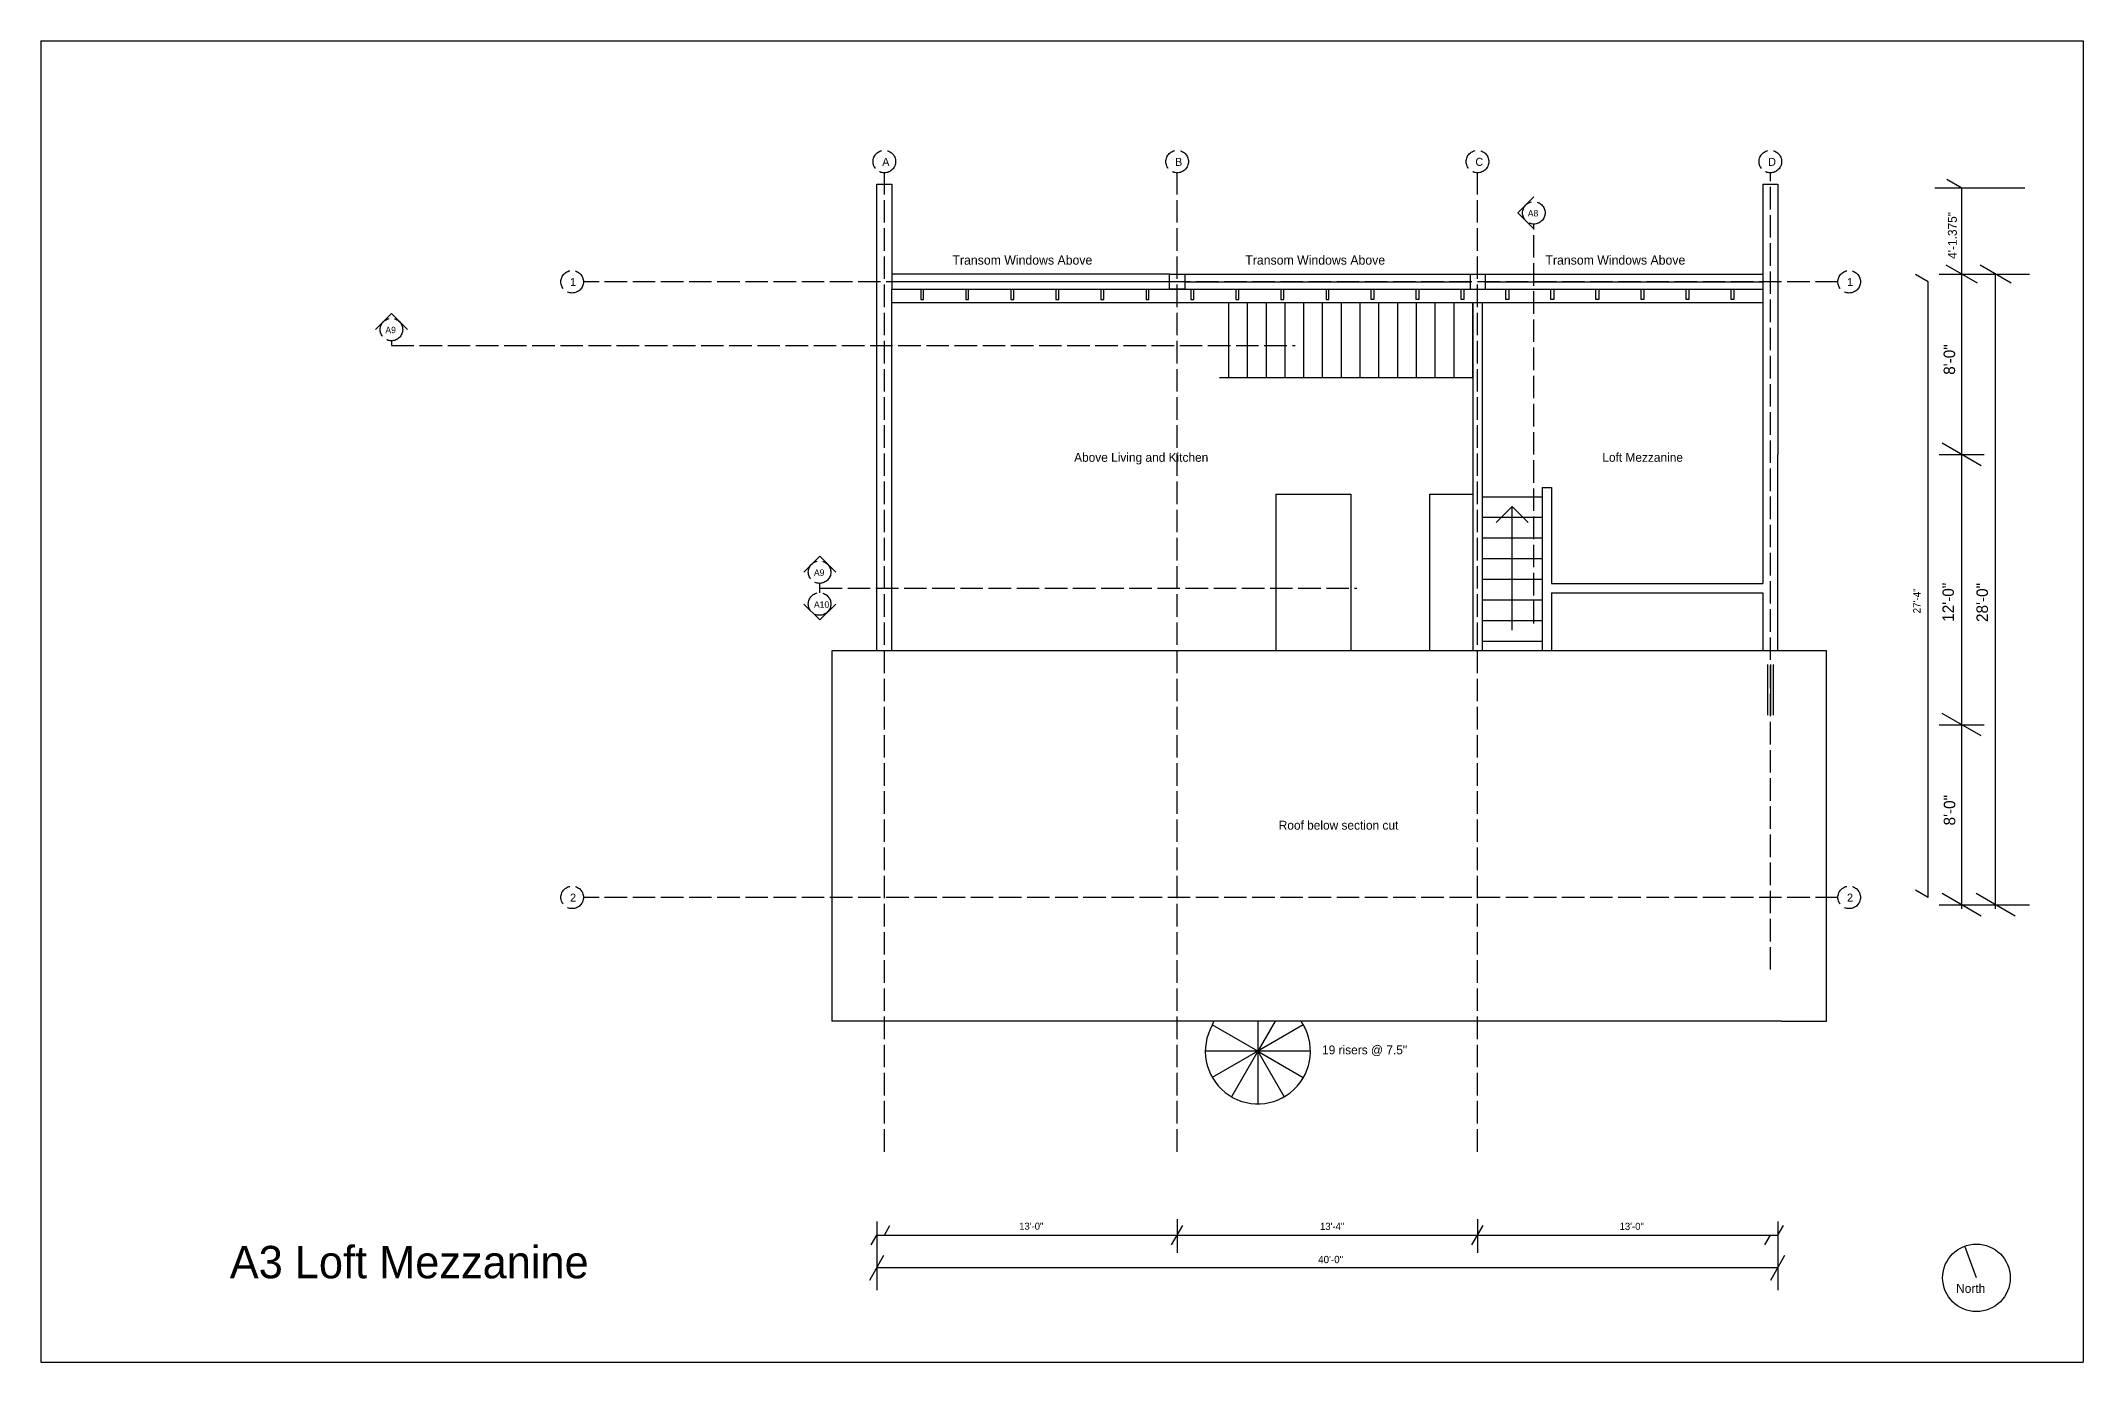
# Model space of a CAD drawing. Header units: inches. Extents: x 967 to 8475, y 257 to 3434.
# Drawn here: x 967 to 2055, y 1211 to 1915 of the extents above; entities that cross this region are included whole.
import ezdxf

# ---------------------------------------------------------------- set-up
doc = ezdxf.new("R2010")
doc.units = ezdxf.units.IN
doc.header["$MEASUREMENT"] = 0
doc.linetypes.add('ACAD_ISO02W100', pattern=[15, 12, -3])
for name, color, linetype in [('const', 7, 'Continuous'), ('e1', 7, 'Continuous'), ('e2', 251, 'Continuous'), ('glass', 172, 'Continuous'), ('grid', 252, 'ACAD_ISO02W100'), ('millwork', 253, 'Continuous'), ('stairs', 140, 'Continuous'), ('walls', 7, 'Continuous')]:
    doc.layers.add(name, color=color, linetype=linetype)

msp = doc.modelspace()

# ---------------------------------------------------------------- linework, layer by layer
for p, q in [((966.9, 1915.3), (2054.9, 1915.3)), ((966.9, 1915.3), (966.9, 1211.3)), ((2054.9, 1915.3), (2054.9, 1211.3)), ((966.9, 1211.3), (2054.9, 1211.3))]:
    msp.add_line(p, q)
at = {"layer": 'const'}
for p, q in [((1990.3, 1836.7), (1982.3, 1841.3)), ((2023.9, 1836.7), (1975.9, 1836.7)), ((1990.3, 1452.7), (1990.3, 1836.7)), ((1998.6, 1786.1), (1982, 1795.7)), ((2016.6, 1786.1), (2000, 1795.7)), ((1972.3, 1786.9), (1965.6, 1790.8)), ((1972.3, 1458.9), (1972.3, 1786.9)), ((1978.3, 1790.9), (2026.3, 1790.9)), ((2008.3, 1452.7), (2008.3, 1790.9)), ((2000.7, 1688.9), (1979.9, 1700.9)), ((1978.3, 1694.9), (2002.3, 1694.9)), ((2000.7, 1544.9), (1979.9, 1556.9)), ((1978.3, 1550.9), (2002.3, 1550.9)), ((1972.3, 1458.9), (1965.6, 1462.8)), ((2000.7, 1448.9), (1979.9, 1460.9)), ((2018.7, 1448.9), (1997.9, 1460.9)), ((1978.3, 1454.9), (2026.3, 1454.9)), ((1412.3, 1286.2), (1412.3, 1249.6)), ((1416.3, 1278.9), (1419.3, 1284.1)), ((1569.3, 1273.7), (1575.3, 1284.1)), ((1729.3, 1273.7), (1735.3, 1284.1)), ((1892.3, 1286.2), (1892.3, 1249.6)), ((1892.3, 1278.9), (1895.3, 1284.1)), ((1409.3, 1273.7), (1412.3, 1278.9)), ((1412.3, 1278.9), (1892.3, 1278.9)), ((1885.3, 1273.7), (1888.3, 1278.9)), ((1408.5, 1254.9), (1416.1, 1268.2)), ((1888.5, 1254.9), (1896.1, 1268.2)), ((1412.3, 1261.6), (1892.3, 1261.6))]:
    msp.add_line(p, q, dxfattribs=at)
at = {"layer": 'e1'}
msp.add_line((1892.3, 1590.2), (1892.3, 1694.9), dxfattribs=at)
msp.add_circle((1998.1, 1256.2), 18, dxfattribs=at)
at = {"layer": 'e2'}
for p, q in [((1568.3, 1790.9), (1420.3, 1790.9)), ((1576.3, 1790.9), (1728.3, 1790.9)), ((1736.3, 1790.9), (1884.3, 1790.9))]:
    msp.add_line(p, q, dxfattribs=at)
at = {"layer": 'glass'}
for p, q in [((1886.8, 1582.9), (1886.8, 1555.9)), ((1889.8, 1582.9), (1889.8, 1555.9))]:
    msp.add_line(p, q, dxfattribs=at)
at = {"layer": 'grid'}
for p, q in [((1416.3, 1323.4), (1416.3, 1844.9)), ((1572.3, 1323.4), (1572.3, 1844.9)), ((1732.3, 1323.4), (1732.3, 1844.9)), ((1888.3, 1420.4), (1888.3, 1844.9)), ((1762.3, 1604.8), (1762.3, 1817.6)), ((1924.3, 1786.9), (1256, 1786.9)), ((1153.7, 1755.4), (1153.7, 1752.9)), ((1153.7, 1752.9), (1635.1, 1752.9)), ((1381.8, 1626.2), (1381.8, 1621.2)), ((1381.8, 1623.7), (1668.1, 1623.7)), ((1924.3, 1458.9), (1256, 1458.9))]:
    msp.add_line(p, q, dxfattribs=at)
for centre in [(1416.3, 1850.9), (1572.3, 1850.9), (1732.3, 1850.9), (1888.3, 1850.9), (1762.3, 1823.6), (1250, 1786.9), (1930.3, 1786.9), (1153.7, 1761.4), (1381.8, 1632.2), (1381.8, 1615.2), (1250, 1458.9), (1930.3, 1458.9)]:
    msp.add_circle(centre, 6, dxfattribs=at)
at = {"layer": 'millwork'}
for p, q in [((1624.8, 1673.8), (1624.8, 1590.2)), ((1624.8, 1673.8), (1664.8, 1673.8)), ((1664.8, 1673.8), (1664.8, 1590.2)), ((1706.8, 1673.8), (1706.8, 1590.2)), ((1706.8, 1673.8), (1729.8, 1673.8)), ((1888.3, 1582.9), (1888.3, 1555.9)), ((1624.5, 1392.9), (1615.3, 1376.9)), ((1615.3, 1376.9), (1591, 1390.9)), ((1639.5, 1390.9), (1615.3, 1376.9)), ((1643.3, 1376.9), (1587.3, 1376.9)), ((1615.3, 1376.9), (1591, 1362.9)), ((1615.3, 1376.9), (1601.3, 1352.7)), ((1615.3, 1376.9), (1639.5, 1362.9)), ((1615.3, 1376.9), (1629.3, 1352.7))]:
    msp.add_line(p, q, dxfattribs=at)
for centre, radius, start, end in [((1615.3, 1376.9), 28, 150, 34.8499), ((1582.9, 1395.6), 9.33, 330, 343.3985)]:
    msp.add_arc(centre, radius, start, end, dxfattribs=at)
at = {"layer": 'stairs'}
for p, q in [((1599.8, 1735.9), (1599.8, 1775.9)), ((1609.8, 1735.9), (1609.8, 1775.9)), ((1619.8, 1735.9), (1619.8, 1775.9)), ((1629.8, 1735.9), (1629.8, 1775.9)), ((1639.8, 1735.9), (1639.8, 1775.9)), ((1649.8, 1735.9), (1649.8, 1775.9)), ((1659.8, 1735.9), (1659.8, 1775.9)), ((1669.8, 1735.9), (1669.8, 1775.9)), ((1679.8, 1735.9), (1679.8, 1775.9)), ((1689.8, 1735.9), (1689.8, 1775.9)), ((1699.8, 1735.9), (1699.8, 1775.9)), ((1709.8, 1735.9), (1709.8, 1775.9)), ((1719.8, 1735.9), (1719.8, 1775.9)), ((1729.8, 1735.9), (1729.8, 1775.9)), ((1594.8, 1735.9), (1729.8, 1735.9)), ((1766.8, 1672.2), (1734.8, 1672.2)), ((1766.8, 1661.2), (1734.8, 1661.2)), ((1766.8, 1650.2), (1734.8, 1650.2)), ((1766.8, 1639.2), (1734.8, 1639.2)), ((1766.8, 1628.2), (1734.8, 1628.2)), ((1766.8, 1617.2), (1734.8, 1617.2)), ((1766.8, 1606.2), (1734.8, 1606.2)), ((1766.8, 1595.2), (1734.8, 1595.2))]:
    msp.add_line(p, q, dxfattribs=at)
at = {"layer": 'walls'}
for p, q in [((1412.3, 1590.2), (1412.3, 1838.9)), ((1412.3, 1838.9), (1420.3, 1838.9)), ((1420.3, 1838.9), (1420.3, 1782.9)), ((1884.3, 1838.9), (1884.3, 1782.9)), ((1884.3, 1838.9), (1892.3, 1838.9)), ((1892.3, 1838.9), (1892.3, 1694.9)), ((1762.3, 1832.1), (1753.8, 1823.6)), ((1762.3, 1815.1), (1753.8, 1823.6)), ((1568.3, 1786.9), (1420.3, 1786.9)), ((1568.3, 1782.9), (1568.3, 1790.9)), ((1568.3, 1790.9), (1576.3, 1790.9)), ((1576.3, 1790.9), (1576.3, 1782.9)), ((1576.3, 1786.9), (1728.3, 1786.9)), ((1728.3, 1790.9), (1736.3, 1790.9)), ((1728.3, 1790.9), (1728.3, 1782.9)), ((1736.3, 1790.9), (1736.3, 1782.9)), ((1736.3, 1786.9), (1884.3, 1786.9)), ((1420.3, 1590.2), (1420.3, 1782.9)), ((1420.3, 1782.9), (1884.3, 1782.9)), ((1420.3, 1775.9), (1884.3, 1775.9)), ((1576.3, 1782.9), (1568.3, 1782.9)), ((1576.3, 1782.9), (1568.3, 1782.9)), ((1728.3, 1782.9), (1736.3, 1782.9)), ((1728.3, 1782.9), (1736.3, 1782.9)), ((1729.8, 1775.9), (1729.8, 1590.2)), ((1734.8, 1775.9), (1734.8, 1590.2)), ((1884.3, 1782.9), (1884.3, 1626.2)), ((1145.2, 1761.4), (1153.7, 1769.9)), ((1162.2, 1761.4), (1153.7, 1769.9)), ((1766.8, 1677.2), (1766.8, 1590.2)), ((1766.8, 1677.2), (1771.8, 1677.2)), ((1771.8, 1677.2), (1771.8, 1626.2)), ((1742.3, 1658.7), (1750.8, 1667.2)), ((1750.8, 1601.2), (1750.8, 1667.2)), ((1759.3, 1658.7), (1750.8, 1667.2)), ((1373.5, 1632.2), (1382, 1640.6)), ((1390.5, 1632.2), (1382, 1640.6)), ((1771.8, 1626.2), (1884.3, 1626.2)), ((1771.8, 1621.2), (1884.3, 1621.2)), ((1771.8, 1621.2), (1771.8, 1590.2)), ((1884.3, 1621.2), (1884.3, 1590.2)), ((1373.5, 1615.2), (1382, 1606.7)), ((1382, 1606.7), (1390.5, 1615.2)), ((1918.3, 1590.2), (1388.3, 1590.2)), ((1388.3, 1590.2), (1388.3, 1392.9)), ((1918.3, 1392.9), (1918.3, 1590.2)), ((1894.3, 1392.9), (1388.3, 1392.9)), ((1615.3, 1392.9), (1615.3, 1348.9)), ((1894.3, 1392.9), (1918.3, 1392.9)), ((1572.3, 1287.5), (1572.3, 1269.5)), ((1732.3, 1287.5), (1732.3, 1269.5)), ((1998.1, 1256.2), (1991.9, 1273.1))]:
    msp.add_line(p, q, dxfattribs=at)
for points in [[(1435.7, 1782.9), (1435.7, 1777.4), (1437.2, 1777.4), (1437.2, 1782.9)], [(1459.7, 1782.9), (1459.7, 1777.4), (1461.2, 1777.4), (1461.2, 1782.9)], [(1483.7, 1782.9), (1483.7, 1777.4), (1485.2, 1777.4), (1485.2, 1782.9)], [(1507.7, 1782.9), (1507.7, 1777.4), (1509.2, 1777.4), (1509.2, 1782.9)], [(1531.7, 1782.9), (1531.7, 1777.4), (1533.2, 1777.4), (1533.2, 1782.9)], [(1555.7, 1782.9), (1555.7, 1777.4), (1557.2, 1777.4), (1557.2, 1782.9)], [(1579.6, 1782.9), (1579.6, 1777.4), (1581.1, 1777.4), (1581.1, 1782.9)], [(1603.6, 1782.9), (1603.6, 1777.4), (1605.1, 1777.4), (1605.1, 1782.9)], [(1627.6, 1782.9), (1627.6, 1777.4), (1629.1, 1777.4), (1629.1, 1782.9)], [(1651.6, 1782.9), (1651.6, 1777.4), (1653.1, 1777.4), (1653.1, 1782.9)], [(1677.1, 1782.9), (1677.1, 1777.4), (1675.6, 1777.4), (1675.6, 1782.9)], [(1701.1, 1782.9), (1701.1, 1777.4), (1699.6, 1777.4), (1699.6, 1782.9)], [(1725.1, 1782.9), (1725.1, 1777.4), (1723.6, 1777.4), (1723.6, 1782.9)], [(1748.9, 1782.9), (1748.9, 1777.4), (1747.4, 1777.4), (1747.4, 1782.9)], [(1772.9, 1782.9), (1772.9, 1777.4), (1771.4, 1777.4), (1771.4, 1782.9)], [(1796.9, 1782.9), (1796.9, 1777.4), (1795.4, 1777.4), (1795.4, 1782.9)], [(1820.9, 1782.9), (1820.9, 1777.4), (1819.4, 1777.4), (1819.4, 1782.9)], [(1844.9, 1782.9), (1844.9, 1777.4), (1843.4, 1777.4), (1843.4, 1782.9)], [(1868.9, 1782.9), (1868.9, 1777.4), (1867.4, 1777.4), (1867.4, 1782.9)]]:
    msp.add_lwpolyline(points, dxfattribs=at)

# ---------------------------------------------------------------- texts
at = {"layer": 'const', "attachment_point": 1}
for s, insert, char_height, width in [('A', (1415.2, 1852.9), 4.26, 1625.197), ('B', (1571.2, 1852.9), 4.26, 1625.197), ('C', (1731.2, 1852.9), 4.26, 1625.197), ('D', (1887.2, 1852.9), 4.26, 1625.197), ('A8', (1759.1, 1825.1), 3.41, 1300.158), ('Transom Windows Above', (1452.6, 1800.9), 4.889, 1864.026), ('Transom Windows Above', (1608.6, 1800.9), 4.889, 1864.026), ('Transom Windows Above', (1768.5, 1800.9), 4.889, 1864.026), ('1', (1248.9, 1788.9), 4.26, 1625.197), ('1', (1929.2, 1788.9), 4.26, 1625.197), ('A9', (1150.5, 1762.9), 3.41, 1300.158), ('\\PAbove Living and Kitchen', (1517.4, 1703.6), 4.736, 1805.775), ('\\PLoft Mezzanine', (1798.8, 1703.6), 4.736, 1805.775), ('A9', (1378.8, 1633.6), 3.41, 1300.158), ('A10', (1378.8, 1616.6), 3.41, 1300.158), ('\\PRoof below section cut', (1626.4, 1507.6), 4.736, 1805.775), ('2', (1248.9, 1460.9), 4.26, 1625.197), ('2', (1929.2, 1460.9), 4.26, 1625.197), ('19 risers @ 7.5"', (1649.5, 1380), 4.736, 1805.775), ('13\'-0"', (1488.1, 1285.6), 3.79, 1444.62), ('13\'-4"', (1648.4, 1285.5), 3.79, 1444.62), ('13\'-0"', (1808, 1285.5), 3.79, 1444.62), ('A3 Loft Mezzanine', (1067.6, 1273.2), 17.262, 6582.049), ('40\'-0"', (1647.4, 1267.9), 3.91, 1491.22), ('North', (1987.3, 1252.9), 4.74, 1805.775)]:
    msp.add_mtext(s, dxfattribs=dict(at, insert=insert, char_height=char_height, width=width))
at = {"layer": 'const', "attachment_point": 1, "rotation": 90}
for s, insert, char_height, width in [('4\'-1.375"', (1982.9, 1799.1), 4.74, 1805.775), ('8\'-0"', (1980.6, 1737.3), 6.11, 2330.032), ('27\'-4"', (1964.4, 1610.2), 3.91, 1491.22), ('12\'-0"', (1980, 1605.7), 6.11, 2330.032), ('28\'-0"', (1998.1, 1605.6), 6.11, 2330.032), ('8\'-0"', (1980.7, 1497.2), 6.11, 2330.032)]:
    msp.add_mtext(s, dxfattribs=dict(at, insert=insert, char_height=char_height, width=width))

doc.saveas('drawing.dxf')
